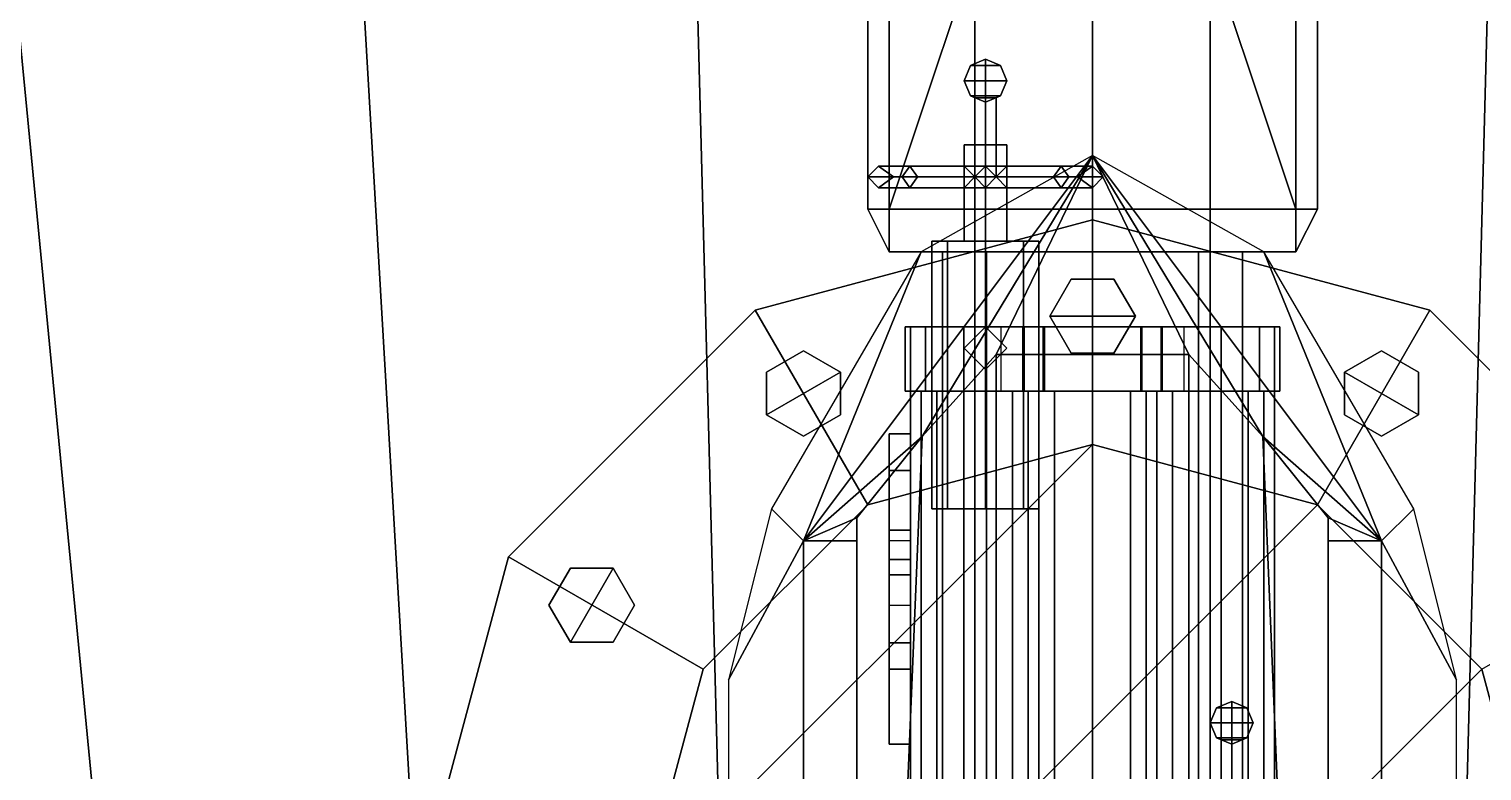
# Model space of a CAD drawing. Header units: millimetres. Extents: x -4 to 4, y -37.4 to 54.3.
# Drawn here: x -0.993 to 0.364, y -25.235 to -24.542 of the extents above; entities that cross this region are included whole.
import ezdxf

# ---------------------------------------------------------------- set-up
doc = ezdxf.new("R2010")
doc.units = ezdxf.units.MM
for name, color, linetype in [('gun', 1, 'Continuous'), ('sleeve', 5, 'Continuous'), ('superstructure', 3, 'Continuous'), ('turret', 2, 'Continuous')]:
    doc.layers.add(name, color=color, linetype=linetype)

msp = doc.modelspace()

# ---------------------------------------------------------------- linework, layer by layer
for points in [[(0, -28.3, 3.5), (0, -23.33, 3.5), (-2.69, -23.33, 3.46), (-1.97, -28.3, 3.46)], [(-1.84, -23.33), (-1.66, -23.33, -0.61), (-0.95, -28.3, -0.61), (-1.12, -28.3)], [(-1.66, -23.33, -0.61), (-1.43, -23.33, -1.23), (-0.79, -28.3, -1.23), (-0.95, -28.3, -0.61)], [(-1.43, -23.33, -1.23), (-1.12, -23.33, -1.82), (-0.64, -28.3, -1.82), (-0.79, -28.3, -1.23)], [(-1.12, -23.33, -1.82), (-0.75, -23.33, -2.23), (-0.46, -28.3, -2.23), (-0.64, -28.3, -1.82)], [(-0.75, -23.33, -2.23), (-0.4, -23.33, -2.43), (-0.27, -28.3, -2.43), (-0.46, -28.3, -2.23)], [(-0.4, -23.33, -2.43), (0, -23.33, -2.62), (0, -28.3, -2.62), (-0.27, -28.3, -2.43)], [(0, -28.3, -2.62), (0, -23.33, -2.62), (0.4, -23.33, -2.43), (0.27, -28.3, -2.43)], [(1.97, -28.3, 3.46), (2.69, -23.33, 3.46), (0, -23.33, 3.5), (0, -28.3, 3.5)], [(0.27, -28.3, -2.43), (0.4, -23.33, -2.43), (0.75, -23.33, -2.23), (0.46, -28.3, -2.23)], [(-0.11, -24.24, -3.2), (-0.11, -25.56, -3.2), (-0.11, -25.56, -2.5576), (-0.11, -24.24, -2.5576)], [(0.11, -24.24, -3.2), (0.11, -25.56, -3.2), (-0.11, -25.56, -3.2), (-0.11, -24.24, -3.2)], [(0.11, -25.56, -2.5576), (0.11, -25.56, -3.2), (0.11, -24.24, -3.2), (0.11, -24.24, -2.5576)]]:
    msp.add_3dface(points)
at = {"layer": 'gun'}
for points in [[(-0.19, -24.06, 5.02), (-0.21, -24.06, 4.97), (-0.21, -24.71, 4.97), (-0.19, -24.71, 5.02)], [(-0.21, -24.71, 4.45), (-0.21, -24.71, 4.97), (-0.21, -24.06, 4.59), (-0.21, -24.3, 4.45)], [(-0.21, -24.71, 4.97), (-0.21, -24.71, 4.97), (-0.21, -24.06, 4.97), (-0.21, -24.06, 4.59)], [(-0.09, -24.06, 5.02), (-0.19, -24.06, 5.02), (-0.19, -24.71, 5.02), (-0.09, -24.41, 5.02)], [(0.19, -24.06, 5.02), (0.09, -24.06, 5.02), (0.09, -24.41, 5.02), (0.19, -24.71, 5.02)], [(0.21, -24.06, 4.97), (0.19, -24.06, 5.02), (0.19, -24.71, 5.02), (0.21, -24.71, 4.97)], [(0.21, -24.71, 4.97), (0.21, -24.71, 4.45), (0.21, -24.3, 4.45), (0.21, -24.06, 4.59)], [(0.21, -24.06, 4.97), (0.21, -24.71, 4.97), (0.21, -24.06, 4.59), (0.21, -24.06, 4.97)], [(0.21, -24.71, 4.45), (-0.21, -24.71, 4.45), (-0.21, -24.3, 4.45), (0.21, -24.3, 4.45)], [(0.09, -24.41, 5.02), (-0.09, -24.41, 5.02), (-0.19, -24.71, 5.02), (0.19, -24.71, 5.02)], [(0.19, -24.75, 4.5), (-0.19, -24.75, 4.5), (-0.21, -24.71, 4.45), (0.21, -24.71, 4.45)], [(-0.19, -24.75, 4.97), (-0.21, -24.71, 4.97), (-0.21, -24.71, 4.45), (-0.19, -24.75, 4.5)], [(-0.19, -24.71, 5.02), (-0.19, -24.71, 5.02), (-0.21, -24.71, 4.97), (-0.19, -24.75, 4.97)], [(0.19, -24.71, 5.02), (-0.19, -24.71, 5.02), (-0.19, -24.75, 4.97), (0.19, -24.75, 4.97)], [(0.21, -24.71, 4.97), (0.19, -24.75, 4.97), (0.19, -24.75, 4.5), (0.21, -24.71, 4.45)], [(0.21, -24.71, 4.97), (0.19, -24.71, 5.02), (0.19, -24.75, 4.97)], [(0.19, -24.75, 4.97), (-0.19, -24.75, 4.97), (-0.19, -24.75, 4.5), (0.19, -24.75, 4.5)], [(-0.099, -24.75, 4.889), (-0.14, -24.75, 4.79), (-0.14, -26.43, 4.79), (-0.099, -26.43, 4.889)], [(-0.14, -24.75, 4.79), (-0.099, -24.75, 4.691), (-0.099, -26.43, 4.691), (-0.14, -26.43, 4.79)], [(0, -24.75, 4.93), (-0.099, -24.75, 4.889), (-0.099, -26.43, 4.889), (0, -26.43, 4.93)], [(-0.099, -24.75, 4.691), (0, -24.75, 4.65), (0, -26.43, 4.65), (-0.099, -26.43, 4.691)], [(0.099, -24.75, 4.889), (0, -24.75, 4.93), (0, -26.43, 4.93), (0.099, -26.43, 4.889)], [(0, -24.75, 4.65), (0.099, -24.75, 4.691), (0.099, -26.43, 4.691), (0, -26.43, 4.65)], [(0.14, -24.75, 4.79), (0.099, -24.75, 4.889), (0.099, -26.43, 4.889), (0.14, -26.43, 4.79)], [(0.099, -24.75, 4.691), (0.14, -24.75, 4.79), (0.14, -26.43, 4.79), (0.099, -26.43, 4.691)]]:
    msp.add_3dface(points, dxfattribs=at)
at = {"layer": 'sleeve'}
for points in [[(-0.12, -24.59, 5.14), (-0.1141, -24.5759, 5.14), (-0.1, -24.5759, 5.1259), (-0.1, -24.59, 5.12)], [(-0.1, -24.59, 5.16), (-0.1, -24.5759, 5.1541), (-0.1141, -24.5759, 5.14), (-0.12, -24.59, 5.14)], [(-0.1141, -24.5759, 5.14), (-0.1, -24.57, 5.14), (-0.1, -24.57, 5.14), (-0.1, -24.5759, 5.1259)], [(-0.1, -24.5759, 5.1541), (-0.1, -24.57, 5.14), (-0.1, -24.57, 5.14), (-0.1141, -24.5759, 5.14)], [(-0.1, -24.5759, 5.1259), (-0.1, -24.57, 5.14), (-0.1, -24.57, 5.14), (-0.0859, -24.5759, 5.14)], [(-0.0859, -24.5759, 5.14), (-0.1, -24.57, 5.14), (-0.1, -24.57, 5.14), (-0.1, -24.5759, 5.1541)], [(-0.1, -24.59, 5.12), (-0.1, -24.5759, 5.1259), (-0.0859, -24.5759, 5.14), (-0.08, -24.59, 5.14)], [(-0.08, -24.59, 5.14), (-0.0859, -24.5759, 5.14), (-0.1, -24.5759, 5.1541), (-0.1, -24.59, 5.16)], [(-0.1141, -24.6041, 5.14), (-0.12, -24.59, 5.14), (-0.1, -24.59, 5.12), (-0.1, -24.6041, 5.1259)], [(-0.1, -24.6041, 5.1541), (-0.1, -24.59, 5.16), (-0.12, -24.59, 5.14), (-0.1141, -24.6041, 5.14)], [(-0.1, -24.6041, 5.1259), (-0.1, -24.59, 5.12), (-0.08, -24.59, 5.14), (-0.0859, -24.6041, 5.14)], [(-0.0859, -24.6041, 5.14), (-0.08, -24.59, 5.14), (-0.1, -24.59, 5.16), (-0.1, -24.6041, 5.1541)], [(-0.1, -24.61, 5.14), (-0.1141, -24.6041, 5.14), (-0.1, -24.6041, 5.1259), (-0.1, -24.61, 5.14)], [(-0.1, -24.61, 5.14), (-0.1, -24.6041, 5.1541), (-0.1141, -24.6041, 5.14), (-0.1, -24.61, 5.14)], [(-0.1, -24.6059, 5.15), (-0.11, -24.6059, 5.14), (-0.11, -24.68, 5.14), (-0.1, -24.68, 5.15)], [(-0.11, -24.6059, 5.14), (-0.1, -24.6059, 5.13), (-0.1, -24.68, 5.13), (-0.11, -24.68, 5.14)], [(-0.1, -24.61, 5.14), (-0.1, -24.6041, 5.1259), (-0.0859, -24.6041, 5.14), (-0.1, -24.61, 5.14)], [(-0.1, -24.61, 5.14), (-0.0859, -24.6041, 5.14), (-0.1, -24.6041, 5.1541), (-0.1, -24.61, 5.14)], [(-0.09, -24.6059, 5.14), (-0.1, -24.6059, 5.15), (-0.1, -24.68, 5.15), (-0.09, -24.68, 5.14)], [(-0.1, -24.6059, 5.13), (-0.09, -24.6059, 5.14), (-0.09, -24.68, 5.14), (-0.1, -24.68, 5.13)], [(-0.1, -24.65, 5.26), (-0.12, -24.65, 5.24), (-0.12, -24.74, 5.24), (-0.1, -24.74, 5.26)], [(-0.12, -24.65, 5.24), (-0.1, -24.65, 5.22), (-0.1, -24.74, 5.22), (-0.12, -24.74, 5.24)], [(-0.08, -24.65, 5.24), (-0.1, -24.65, 5.22), (-0.12, -24.65, 5.24), (-0.1, -24.65, 5.26)], [(-0.08, -24.65, 5.24), (-0.1, -24.65, 5.26), (-0.1, -24.74, 5.26), (-0.08, -24.74, 5.24)], [(-0.1, -24.65, 5.22), (-0.08, -24.65, 5.24), (-0.08, -24.74, 5.24), (-0.1, -24.74, 5.22)], [(-0.1707, -24.67, 5.1693), (-0.1778, -24.68, 5.1622), (-0.21, -24.68, 5.24), (-0.2, -24.67, 5.24)], [(-0.2, -24.67, 5.24), (-0.21, -24.68, 5.24), (-0.1778, -24.68, 5.3178), (-0.1707, -24.67, 5.3107)], [(-0.1859, -24.68, 5.25), (-0.2, -24.67, 5.24), (-0.1707, -24.67, 5.3107), (-0.1636, -24.68, 5.3036)], [(-0.1636, -24.68, 5.1764), (-0.1707, -24.67, 5.1693), (-0.2, -24.67, 5.24), (-0.1859, -24.68, 5.23)], [(-0.2, -24.67, 5.24), (-0.1859, -24.68, 5.25), (-0.11, -24.68, 5.25), (-0.12, -24.67, 5.24)], [(-0.1859, -24.68, 5.23), (-0.2, -24.67, 5.24), (-0.12, -24.67, 5.24), (-0.11, -24.68, 5.23)], [(-0.1707, -24.67, 5.3107), (-0.1778, -24.68, 5.3178), (-0.1, -24.68, 5.35), (-0.1, -24.67, 5.34)], [(-0.1, -24.67, 5.14), (-0.1, -24.68, 5.13), (-0.1778, -24.68, 5.1622), (-0.1707, -24.67, 5.1693)], [(-0.1636, -24.68, 5.3036), (-0.1707, -24.67, 5.3107), (-0.1, -24.67, 5.34), (-0.11, -24.68, 5.3259)], [(-0.11, -24.68, 5.1541), (-0.1, -24.67, 5.14), (-0.1707, -24.67, 5.1693), (-0.1636, -24.68, 5.1764)], [(-0.11, -24.68, 5.3259), (-0.1, -24.67, 5.34), (-0.1, -24.67, 5.26), (-0.11, -24.68, 5.25)], [(-0.1, -24.67, 5.14), (-0.11, -24.68, 5.1541), (-0.11, -24.68, 5.23), (-0.1, -24.67, 5.22)], [(-0.09, -24.68, 5.3259), (-0.1, -24.67, 5.34), (-0.0293, -24.67, 5.3107), (-0.0364, -24.68, 5.3036)], [(-0.1, -24.67, 5.34), (-0.1, -24.68, 5.35), (-0.0222, -24.68, 5.3178), (-0.0293, -24.67, 5.3107)], [(-0.1, -24.67, 5.34), (-0.09, -24.68, 5.3259), (-0.09, -24.68, 5.25), (-0.1, -24.67, 5.26)], [(-0.0364, -24.68, 5.1764), (-0.0293, -24.67, 5.1693), (-0.1, -24.67, 5.14), (-0.09, -24.68, 5.1541)], [(-0.0293, -24.67, 5.1693), (-0.0222, -24.68, 5.1622), (-0.1, -24.68, 5.13), (-0.1, -24.67, 5.14)], [(-0.09, -24.68, 5.1541), (-0.1, -24.67, 5.14), (-0.1, -24.67, 5.22), (-0.09, -24.68, 5.23)], [(-0.0141, -24.68, 5.25), (0, -24.67, 5.24), (-0.08, -24.67, 5.24), (-0.09, -24.68, 5.25)], [(0, -24.67, 5.24), (-0.0141, -24.68, 5.23), (-0.09, -24.68, 5.23), (-0.08, -24.67, 5.24)], [(-0.0141, -24.68, 5.23), (0, -24.67, 5.24), (-0.0293, -24.67, 5.1693), (-0.0364, -24.68, 5.1764)], [(-0.0364, -24.68, 5.3036), (-0.0293, -24.67, 5.3107), (0, -24.67, 5.24), (-0.0141, -24.68, 5.25)], [(0, -24.67, 5.24), (0.01, -24.68, 5.24), (-0.0222, -24.68, 5.1622), (-0.0293, -24.67, 5.1693)], [(-0.0293, -24.67, 5.3107), (-0.0222, -24.68, 5.3178), (0.01, -24.68, 5.24), (0, -24.67, 5.24)], [(-0.1778, -24.68, 5.1622), (-0.1707, -24.69, 5.1693), (-0.2, -24.69, 5.24), (-0.21, -24.68, 5.24)], [(-0.21, -24.68, 5.24), (-0.2, -24.69, 5.24), (-0.1707, -24.69, 5.3107), (-0.1778, -24.68, 5.3178)], [(-0.2, -24.69, 5.24), (-0.1859, -24.68, 5.25), (-0.1636, -24.68, 5.3036), (-0.1707, -24.69, 5.3107)], [(-0.1707, -24.69, 5.1693), (-0.1636, -24.68, 5.1764), (-0.1859, -24.68, 5.23), (-0.2, -24.69, 5.24)], [(-0.1859, -24.68, 5.25), (-0.2, -24.69, 5.24), (-0.12, -24.69, 5.24), (-0.11, -24.68, 5.25)], [(-0.2, -24.69, 5.24), (-0.1859, -24.68, 5.23), (-0.11, -24.68, 5.23), (-0.12, -24.69, 5.24)], [(-0.1778, -24.68, 5.3178), (-0.1707, -24.69, 5.3107), (-0.1, -24.69, 5.34), (-0.1, -24.68, 5.35)], [(-0.1, -24.68, 5.13), (-0.1, -24.69, 5.14), (-0.1707, -24.69, 5.1693), (-0.1778, -24.68, 5.1622)], [(-0.1707, -24.69, 5.3107), (-0.1636, -24.68, 5.3036), (-0.11, -24.68, 5.3259), (-0.1, -24.69, 5.34)], [(-0.1, -24.69, 5.14), (-0.11, -24.68, 5.1541), (-0.1636, -24.68, 5.1764), (-0.1707, -24.69, 5.1693)], [(-0.1, -24.69, 5.34), (-0.11, -24.68, 5.3259), (-0.11, -24.68, 5.25), (-0.1, -24.69, 5.26)], [(-0.11, -24.68, 5.1541), (-0.1, -24.69, 5.14), (-0.1, -24.69, 5.22), (-0.11, -24.68, 5.23)], [(-0.1, -24.69, 5.34), (-0.09, -24.68, 5.3259), (-0.0364, -24.68, 5.3036), (-0.0293, -24.69, 5.3107)], [(-0.1, -24.68, 5.35), (-0.1, -24.69, 5.34), (-0.0293, -24.69, 5.3107), (-0.0222, -24.68, 5.3178)], [(-0.09, -24.68, 5.3259), (-0.1, -24.69, 5.34), (-0.1, -24.69, 5.26), (-0.09, -24.68, 5.25)], [(-0.0293, -24.69, 5.1693), (-0.0364, -24.68, 5.1764), (-0.09, -24.68, 5.1541), (-0.1, -24.69, 5.14)], [(-0.0222, -24.68, 5.1622), (-0.0293, -24.69, 5.1693), (-0.1, -24.69, 5.14), (-0.1, -24.68, 5.13)], [(-0.1, -24.69, 5.14), (-0.09, -24.68, 5.1541), (-0.09, -24.68, 5.23), (-0.1, -24.69, 5.22)], [(0, -24.69, 5.24), (-0.0141, -24.68, 5.25), (-0.09, -24.68, 5.25), (-0.08, -24.69, 5.24)], [(-0.0141, -24.68, 5.23), (0, -24.69, 5.24), (-0.08, -24.69, 5.24), (-0.09, -24.68, 5.23)], [(0, -24.69, 5.24), (-0.0141, -24.68, 5.23), (-0.0364, -24.68, 5.1764), (-0.0293, -24.69, 5.1693)], [(-0.0293, -24.69, 5.3107), (-0.0364, -24.68, 5.3036), (-0.0141, -24.68, 5.25), (0, -24.69, 5.24)], [(0.01, -24.68, 5.24), (0, -24.69, 5.24), (-0.0293, -24.69, 5.1693), (-0.0222, -24.68, 5.1622)], [(-0.0222, -24.68, 5.3178), (-0.0293, -24.69, 5.3107), (0, -24.69, 5.24), (0.01, -24.68, 5.24)], [(-0.1354, -24.74, 5.2754), (-0.15, -24.74, 5.24), (-0.15, -24.99, 5.24), (-0.1354, -24.99, 5.2754)], [(-0.15, -24.74, 5.24), (-0.1354, -24.74, 5.2046), (-0.1354, -24.99, 5.2046), (-0.15, -24.99, 5.24)], [(-0.0646, -24.74, 5.2754), (-0.15, -24.74, 5.24), (-0.1354, -24.74, 5.2754), (-0.1, -24.74, 5.29)], [(-0.05, -24.74, 5.24), (-0.1354, -24.74, 5.2046), (-0.15, -24.74, 5.24), (-0.0646, -24.74, 5.2754)], [(-0.1, -24.74, 5.29), (-0.1354, -24.74, 5.2754), (-0.1354, -24.99, 5.2754), (-0.1, -24.99, 5.29)], [(-0.1354, -24.74, 5.2046), (-0.1, -24.74, 5.19), (-0.1, -24.99, 5.19), (-0.1354, -24.99, 5.2046)], [(-0.0646, -24.74, 5.2046), (-0.1, -24.74, 5.19), (-0.1354, -24.74, 5.2046), (-0.05, -24.74, 5.24)], [(-0.0646, -24.74, 5.2754), (-0.1, -24.74, 5.29), (-0.1, -24.99, 5.29), (-0.0646, -24.99, 5.2754)], [(-0.1, -24.74, 5.19), (-0.0646, -24.74, 5.2046), (-0.0646, -24.99, 5.2046), (-0.1, -24.99, 5.19)], [(-0.05, -24.74, 5.24), (-0.0646, -24.74, 5.2754), (-0.0646, -24.99, 5.2754), (-0.05, -24.99, 5.24)], [(-0.0646, -24.74, 5.2046), (-0.05, -24.74, 5.24), (-0.05, -24.99, 5.24), (-0.0646, -24.99, 5.2046)], [(-0.045, -24.82, 4.58), (-0.156, -24.82, 4.534), (-0.175, -24.82, 4.58), (-0.045, -24.82, 4.6386)], [(-0.175, -24.82, 4.58), (-0.156, -24.82, 4.534), (-0.156, -24.88, 4.534), (-0.175, -24.88, 4.58)], [(-0.156, -24.82, 4.626), (-0.175, -24.82, 4.58), (-0.175, -24.88, 4.58), (-0.156, -24.88, 4.626)], [(-0.045, -24.82, 4.6386), (-0.175, -24.82, 4.58), (-0.156, -24.82, 4.626), (-0.0852, -24.82, 4.6553)], [(-0.1202, -24.82, 4.9102), (-0.17, -24.82, 4.79), (-0.17, -26.02, 4.79), (-0.1202, -26.02, 4.9102)], [(-0.17, -24.82, 4.79), (-0.1202, -24.82, 4.6698), (-0.1202, -26.02, 4.6698), (-0.17, -26.02, 4.79)], [(-0.17, -24.82, 4.79), (-0.1202, -24.82, 4.9102), (-0.099, -24.82, 4.889), (-0.14, -24.82, 4.79)], [(-0.1202, -24.82, 4.6698), (-0.17, -24.82, 4.79), (-0.14, -24.82, 4.79), (-0.099, -24.82, 4.691)], [(-0.064, -24.82, 4.534), (-0.11, -24.82, 4.515), (-0.156, -24.82, 4.534), (-0.045, -24.82, 4.58)], [(-0.156, -24.82, 4.534), (-0.11, -24.82, 4.515), (-0.11, -24.88, 4.515), (-0.156, -24.88, 4.534)], [(-0.0852, -24.82, 4.6553), (-0.156, -24.82, 4.626), (-0.156, -24.88, 4.626), (-0.0852, -24.88, 4.6553)], [(0, -24.82, 4.96), (-0.1202, -24.82, 4.9102), (-0.1202, -26.02, 4.9102), (0, -26.02, 4.96)], [(-0.1202, -24.82, 4.6698), (0, -24.82, 4.62), (0, -26.02, 4.62), (-0.1202, -26.02, 4.6698)], [(-0.1202, -24.82, 4.9102), (0, -24.82, 4.96), (0, -24.82, 4.93), (-0.099, -24.82, 4.889)], [(0, -24.82, 4.62), (-0.1202, -24.82, 4.6698), (-0.099, -24.82, 4.691), (0, -24.82, 4.65)], [(-0.1, -24.82, 4.91), (-0.12, -24.84, 4.91), (-0.12, -24.84, 5.2), (-0.1, -24.82, 5.19)], [(-0.11, -24.82, 4.515), (-0.064, -24.82, 4.534), (-0.064, -24.88, 4.534), (-0.11, -24.88, 4.515)], [(-0.08, -24.84, 4.92), (-0.1, -24.82, 4.91), (-0.1, -24.82, 5.19), (-0.08, -24.84, 5.2)], [(0.065, -24.82, 4.53), (-0.046, -24.82, 4.484), (-0.065, -24.82, 4.53), (0.046, -24.82, 4.576)], [(0.046, -24.82, 4.576), (-0.065, -24.82, 4.53), (-0.046, -24.82, 4.576), (0, -24.82, 4.595)], [(-0.065, -24.82, 4.53), (-0.046, -24.82, 4.484), (-0.046, -24.88, 4.484), (-0.065, -24.88, 4.53)], [(-0.046, -24.82, 4.576), (-0.065, -24.82, 4.53), (-0.065, -24.88, 4.53), (-0.046, -24.88, 4.576)], [(-0.064, -24.82, 4.534), (-0.045, -24.82, 4.58), (-0.045, -24.88, 4.58), (-0.064, -24.88, 4.534)], [(0.046, -24.82, 4.484), (0, -24.82, 4.465), (-0.046, -24.82, 4.484), (0.065, -24.82, 4.53)], [(-0.046, -24.82, 4.484), (0, -24.82, 4.465), (0, -24.88, 4.465), (-0.046, -24.88, 4.484)], [(0, -24.82, 4.595), (-0.046, -24.82, 4.576), (-0.046, -24.88, 4.576), (0, -24.88, 4.595)], [(-0.045, -24.82, 4.58), (-0.045, -24.82, 4.6386), (-0.045, -24.88, 4.6386), (-0.045, -24.88, 4.58)], [(0.1202, -24.82, 4.9102), (0, -24.82, 4.96), (0, -26.02, 4.96), (0.1202, -26.02, 4.9102)], [(0, -24.82, 4.62), (0.1202, -24.82, 4.6698), (0.1202, -26.02, 4.6698), (0, -26.02, 4.62)], [(0, -24.82, 4.465), (0.046, -24.82, 4.484), (0.046, -24.88, 4.484), (0, -24.88, 4.465)], [(0.046, -24.82, 4.576), (0, -24.82, 4.595), (0, -24.88, 4.595), (0.046, -24.88, 4.576)], [(0, -24.82, 4.96), (0.1202, -24.82, 4.9102), (0.099, -24.82, 4.889), (0, -24.82, 4.93)], [(0.1202, -24.82, 4.6698), (0, -24.82, 4.62), (0, -24.82, 4.65), (0.099, -24.82, 4.691)], [(0.045, -24.82, 4.6386), (0.045, -24.82, 4.58), (0.045, -24.88, 4.58), (0.045, -24.88, 4.6386)], [(0.045, -24.82, 4.58), (0.064, -24.82, 4.534), (0.064, -24.88, 4.534), (0.045, -24.88, 4.58)], [(0.175, -24.82, 4.58), (0.064, -24.82, 4.534), (0.045, -24.82, 4.58), (0.156, -24.82, 4.626)], [(0.156, -24.82, 4.626), (0.045, -24.82, 4.58), (0.045, -24.82, 4.6386), (0.0852, -24.82, 4.6553)], [(0.046, -24.82, 4.484), (0.065, -24.82, 4.53), (0.065, -24.88, 4.53), (0.046, -24.88, 4.484)], [(0.065, -24.82, 4.53), (0.046, -24.82, 4.576), (0.046, -24.88, 4.576), (0.065, -24.88, 4.53)], [(0.064, -24.82, 4.534), (0.11, -24.82, 4.515), (0.11, -24.88, 4.515), (0.064, -24.88, 4.534)], [(0.156, -24.82, 4.534), (0.11, -24.82, 4.515), (0.064, -24.82, 4.534), (0.175, -24.82, 4.58)], [(0.156, -24.82, 4.626), (0.0852, -24.82, 4.6553), (0.0852, -24.88, 4.6553), (0.156, -24.88, 4.626)], [(0.1202, -24.82, 4.9102), (0.17, -24.82, 4.79), (0.14, -24.82, 4.79), (0.099, -24.82, 4.889)], [(0.17, -24.82, 4.79), (0.1202, -24.82, 4.6698), (0.099, -24.82, 4.691), (0.14, -24.82, 4.79)], [(0.11, -24.82, 4.515), (0.156, -24.82, 4.534), (0.156, -24.88, 4.534), (0.11, -24.88, 4.515)], [(0.17, -24.82, 4.79), (0.1202, -24.82, 4.9102), (0.1202, -26.02, 4.9102), (0.17, -26.02, 4.79)], [(0.1202, -24.82, 4.6698), (0.17, -24.82, 4.79), (0.17, -26.02, 4.79), (0.1202, -26.02, 4.6698)], [(0.175, -24.82, 4.58), (0.156, -24.82, 4.626), (0.156, -24.88, 4.626), (0.175, -24.88, 4.58)], [(0.156, -24.82, 4.534), (0.175, -24.82, 4.58), (0.175, -24.88, 4.58), (0.156, -24.88, 4.534)], [(-0.12, -24.84, 4.91), (-0.1, -24.86, 4.91), (-0.1, -24.86, 5.19), (-0.12, -24.84, 5.2)], [(-0.1, -24.86, 4.91), (-0.08, -24.84, 4.92), (-0.08, -24.84, 5.2), (-0.1, -24.86, 5.19)], [(-0.175, -24.88, 4.58), (-0.156, -24.88, 4.534), (-0.1454, -24.88, 4.5446), (-0.16, -24.88, 4.58)], [(-0.156, -24.88, 4.626), (-0.175, -24.88, 4.58), (-0.16, -24.88, 4.58), (-0.1454, -24.88, 4.6154)], [(-0.16, -24.88, 4.58), (-0.1454, -24.88, 4.5446), (-0.1454, -26.21, 4.5446), (-0.16, -26.21, 4.58)], [(-0.1454, -24.88, 4.6154), (-0.16, -24.88, 4.58), (-0.16, -26.21, 4.58), (-0.1454, -26.21, 4.6154)], [(-0.156, -24.88, 4.534), (-0.11, -24.88, 4.515), (-0.11, -24.88, 4.53), (-0.1454, -24.88, 4.5446)], [(-0.0852, -24.88, 4.6553), (-0.156, -24.88, 4.626), (-0.1454, -24.88, 4.6154), (-0.11, -24.88, 4.63)], [(-0.1454, -24.88, 4.5446), (-0.11, -24.88, 4.53), (-0.11, -26.21, 4.53), (-0.1454, -26.21, 4.5446)], [(-0.11, -24.88, 4.63), (-0.1454, -24.88, 4.6154), (-0.1454, -26.21, 4.6154), (-0.11, -26.21, 4.63)], [(-0.11, -24.88, 4.515), (-0.064, -24.88, 4.534), (-0.0746, -24.88, 4.5446), (-0.11, -24.88, 4.53)], [(-0.11, -24.88, 4.53), (-0.0746, -24.88, 4.5446), (-0.0746, -26.21, 4.5446), (-0.11, -26.21, 4.53)], [(-0.0746, -24.88, 4.6154), (-0.11, -24.88, 4.63), (-0.11, -26.21, 4.63), (-0.0746, -26.21, 4.6154)], [(-0.045, -24.88, 4.6386), (-0.0852, -24.88, 4.6553), (-0.11, -24.88, 4.63), (-0.0746, -24.88, 4.6154)], [(-0.064, -24.88, 4.534), (-0.045, -24.88, 4.58), (-0.06, -24.88, 4.58), (-0.0746, -24.88, 4.5446)], [(-0.0746, -24.88, 4.5446), (-0.06, -24.88, 4.58), (-0.06, -26.21, 4.58), (-0.0746, -26.21, 4.5446)], [(-0.06, -24.88, 4.58), (-0.0746, -24.88, 4.6154), (-0.0746, -26.21, 4.6154), (-0.06, -26.21, 4.58)], [(-0.045, -24.88, 4.58), (-0.045, -24.88, 4.6386), (-0.0746, -24.88, 4.6154), (-0.06, -24.88, 4.58)], [(-0.065, -24.88, 4.53), (-0.046, -24.88, 4.484), (-0.0354, -24.88, 4.4946), (-0.05, -24.88, 4.53)], [(-0.046, -24.88, 4.576), (-0.065, -24.88, 4.53), (-0.05, -24.88, 4.53), (-0.0354, -24.88, 4.5654)], [(-0.05, -24.88, 4.53), (-0.0354, -24.88, 4.4946), (-0.0354, -26.21, 4.4946), (-0.05, -26.21, 4.53)], [(-0.0354, -24.88, 4.5654), (-0.05, -24.88, 4.53), (-0.05, -26.21, 4.53), (-0.0354, -26.21, 4.5654)], [(-0.046, -24.88, 4.484), (0, -24.88, 4.465), (0, -24.88, 4.48), (-0.0354, -24.88, 4.4946)], [(0, -24.88, 4.595), (-0.046, -24.88, 4.576), (-0.0354, -24.88, 4.5654), (0, -24.88, 4.58)], [(-0.0354, -24.88, 4.4946), (0, -24.88, 4.48), (0, -26.21, 4.48), (-0.0354, -26.21, 4.4946)], [(0, -24.88, 4.58), (-0.0354, -24.88, 4.5654), (-0.0354, -26.21, 4.5654), (0, -26.21, 4.58)], [(0.046, -24.88, 4.576), (0, -24.88, 4.595), (0, -24.88, 4.58), (0.0354, -24.88, 4.5654)], [(0, -24.88, 4.465), (0.046, -24.88, 4.484), (0.0354, -24.88, 4.4946), (0, -24.88, 4.48)], [(0, -24.88, 4.48), (0.0354, -24.88, 4.4946), (0.0354, -26.21, 4.4946), (0, -26.21, 4.48)], [(0.0354, -24.88, 4.5654), (0, -24.88, 4.58), (0, -26.21, 4.58), (0.0354, -26.21, 4.5654)], [(0.065, -24.88, 4.53), (0.046, -24.88, 4.576), (0.0354, -24.88, 4.5654), (0.05, -24.88, 4.53)], [(0.046, -24.88, 4.484), (0.065, -24.88, 4.53), (0.05, -24.88, 4.53), (0.0354, -24.88, 4.4946)], [(0.0354, -24.88, 4.4946), (0.05, -24.88, 4.53), (0.05, -26.21, 4.53), (0.0354, -26.21, 4.4946)], [(0.05, -24.88, 4.53), (0.0354, -24.88, 4.5654), (0.0354, -26.21, 4.5654), (0.05, -26.21, 4.53)], [(0.045, -24.88, 4.58), (0.064, -24.88, 4.534), (0.0746, -24.88, 4.5446), (0.06, -24.88, 4.58)], [(0.045, -24.88, 4.6386), (0.045, -24.88, 4.58), (0.06, -24.88, 4.58), (0.0746, -24.88, 4.6154)], [(0.0852, -24.88, 4.6553), (0.045, -24.88, 4.6386), (0.0746, -24.88, 4.6154), (0.11, -24.88, 4.63)], [(0.0746, -24.88, 4.6154), (0.06, -24.88, 4.58), (0.06, -26.21, 4.58), (0.0746, -26.21, 4.6154)], [(0.06, -24.88, 4.58), (0.0746, -24.88, 4.5446), (0.0746, -26.21, 4.5446), (0.06, -26.21, 4.58)], [(0.064, -24.88, 4.534), (0.11, -24.88, 4.515), (0.11, -24.88, 4.53), (0.0746, -24.88, 4.5446)], [(0.11, -24.88, 4.63), (0.0746, -24.88, 4.6154), (0.0746, -26.21, 4.6154), (0.11, -26.21, 4.63)], [(0.0746, -24.88, 4.5446), (0.11, -24.88, 4.53), (0.11, -26.21, 4.53), (0.0746, -26.21, 4.5446)], [(0.156, -24.88, 4.626), (0.0852, -24.88, 4.6553), (0.11, -24.88, 4.63), (0.1454, -24.88, 4.6154)], [(0.1454, -24.88, 4.6154), (0.11, -24.88, 4.63), (0.11, -26.21, 4.63), (0.1454, -26.21, 4.6154)], [(0.11, -24.88, 4.53), (0.1454, -24.88, 4.5446), (0.1454, -26.21, 4.5446), (0.11, -26.21, 4.53)], [(0.11, -24.88, 4.515), (0.156, -24.88, 4.534), (0.1454, -24.88, 4.5446), (0.11, -24.88, 4.53)], [(0.16, -24.88, 4.58), (0.1454, -24.88, 4.6154), (0.1454, -26.21, 4.6154), (0.16, -26.21, 4.58)], [(0.1454, -24.88, 4.5446), (0.16, -24.88, 4.58), (0.16, -26.21, 4.58), (0.1454, -26.21, 4.5446)], [(0.156, -24.88, 4.534), (0.175, -24.88, 4.58), (0.16, -24.88, 4.58), (0.1454, -24.88, 4.5446)], [(0.175, -24.88, 4.58), (0.156, -24.88, 4.626), (0.1454, -24.88, 4.6154), (0.16, -24.88, 4.58)], [(-0.17, -24.9543, 4.9722), (-0.17, -24.92, 4.8), (-0.19, -24.92, 4.8), (-0.19, -24.9543, 4.9722)], [(-0.17, -24.92, 4.8), (-0.17, -24.9543, 4.6278), (-0.19, -24.9543, 4.6278), (-0.19, -24.92, 4.8)], [(-0.19, -25.01, 4.8), (-0.19, -25.0374, 4.9378), (-0.19, -24.9543, 4.9722), (-0.19, -24.92, 4.8)], [(-0.19, -25.0374, 4.6622), (-0.19, -25.01, 4.8), (-0.19, -24.92, 4.8), (-0.19, -24.9543, 4.6278)], [(-0.17, -25.0374, 4.9378), (-0.17, -25.01, 4.8), (-0.17, -24.92, 4.8), (-0.17, -24.9543, 4.9722)], [(-0.17, -25.01, 4.8), (-0.17, -25.0374, 4.6622), (-0.17, -24.9543, 4.6278), (-0.17, -24.92, 4.8)], [(-0.17, -25.0518, 5.18), (-0.17, -24.9543, 4.9722), (-0.19, -24.9543, 4.9722), (-0.19, -25.0518, 5.18)], [(-0.17, -24.9543, 4.6278), (-0.17, -25.02, 4.5), (-0.19, -25.02, 4.5), (-0.19, -24.9543, 4.6278)], [(-0.19, -25.0374, 4.9378), (-0.19, -25.1154, 5.1), (-0.19, -25.0518, 5.18), (-0.19, -24.9543, 4.9722)], [(-0.19, -25.08, 4.5454), (-0.19, -25.0374, 4.6622), (-0.19, -24.9543, 4.6278), (-0.19, -25.02, 4.5)], [(-0.17, -25.1154, 5.1), (-0.17, -25.0374, 4.9378), (-0.17, -24.9543, 4.9722), (-0.17, -25.0518, 5.18)], [(-0.17, -25.0374, 4.6622), (-0.17, -25.08, 4.5454), (-0.17, -25.02, 4.5), (-0.17, -24.9543, 4.6278)], [(-0.1354, -24.99, 5.2754), (-0.15, -24.99, 5.24), (-0.1354, -24.99, 5.2046), (-0.1, -24.99, 5.29)], [(-0.1, -24.99, 5.29), (-0.1354, -24.99, 5.2046), (-0.1, -24.99, 5.19), (-0.0646, -24.99, 5.2754)], [(-0.0646, -24.99, 5.2754), (-0.1, -24.99, 5.19), (-0.0646, -24.99, 5.2046), (-0.05, -24.99, 5.24)], [(-0.17, -25.01, 4.8), (-0.17, -25.0374, 4.9378), (-0.19, -25.0374, 4.9378), (-0.19, -25.01, 4.8)], [(-0.17, -25.0374, 4.6622), (-0.17, -25.01, 4.8), (-0.19, -25.01, 4.8), (-0.19, -25.0374, 4.6622)], [(-0.17, -25.0374, 4.9378), (-0.17, -25.1154, 5.1), (-0.19, -25.1154, 5.1), (-0.19, -25.0374, 4.9378)], [(-0.17, -25.08, 4.5454), (-0.17, -25.0374, 4.6622), (-0.19, -25.0374, 4.6622), (-0.19, -25.08, 4.5454)], [(-0.17, -25.14, 5.28), (-0.17, -25.0518, 5.18), (-0.19, -25.0518, 5.18), (-0.19, -25.14, 5.28)], [(-0.19, -25.1154, 5.1), (-0.19, -25.21, 5.24), (-0.19, -25.14, 5.28), (-0.19, -25.0518, 5.18)], [(-0.17, -25.21, 5.24), (-0.17, -25.1154, 5.1), (-0.17, -25.0518, 5.18), (-0.17, -25.14, 5.28)], [(-0.17, -25.1154, 5.1), (-0.17, -25.21, 5.24), (-0.19, -25.21, 5.24), (-0.19, -25.1154, 5.1)], [(-0.19, -25.21, 5.24), (-0.17, -25.21, 5.24), (-0.17, -25.14, 5.28), (-0.19, -25.14, 5.28)], [(0.13, -25.1759, 5.0841), (0.13, -25.17, 5.07), (0.13, -25.17, 5.07), (0.1159, -25.1759, 5.07)], [(0.1159, -25.1759, 5.07), (0.13, -25.17, 5.07), (0.13, -25.17, 5.07), (0.13, -25.1759, 5.0559)], [(0.1441, -25.1759, 5.07), (0.13, -25.17, 5.07), (0.13, -25.17, 5.07), (0.13, -25.1759, 5.0841)], [(0.13, -25.1759, 5.0559), (0.13, -25.17, 5.07), (0.13, -25.17, 5.07), (0.1441, -25.1759, 5.07)], [(0.13, -25.19, 5.09), (0.13, -25.1759, 5.0841), (0.1159, -25.1759, 5.07), (0.11, -25.19, 5.07)], [(0.11, -25.19, 5.07), (0.1159, -25.1759, 5.07), (0.13, -25.1759, 5.0559), (0.13, -25.19, 5.05)], [(0.15, -25.19, 5.07), (0.1441, -25.1759, 5.07), (0.13, -25.1759, 5.0841), (0.13, -25.19, 5.09)], [(0.13, -25.19, 5.05), (0.13, -25.1759, 5.0559), (0.1441, -25.1759, 5.07), (0.15, -25.19, 5.07)], [(0.13, -25.2041, 5.0841), (0.13, -25.19, 5.09), (0.11, -25.19, 5.07), (0.1159, -25.2041, 5.07)], [(0.1159, -25.2041, 5.07), (0.11, -25.19, 5.07), (0.13, -25.19, 5.05), (0.13, -25.2041, 5.0559)], [(0.1441, -25.2041, 5.07), (0.15, -25.19, 5.07), (0.13, -25.19, 5.09), (0.13, -25.2041, 5.0841)], [(0.13, -25.2041, 5.0559), (0.13, -25.19, 5.05), (0.15, -25.19, 5.07), (0.1441, -25.2041, 5.07)], [(0.13, -25.21, 5.07), (0.13, -25.2041, 5.0841), (0.1159, -25.2041, 5.07), (0.13, -25.21, 5.07)], [(0.13, -25.21, 5.07), (0.1159, -25.2041, 5.07), (0.13, -25.2041, 5.0559), (0.13, -25.21, 5.07)], [(0.12, -25.2059, 5.07), (0.13, -25.2059, 5.06), (0.13, -25.28, 5.06), (0.12, -25.28, 5.07)], [(0.13, -25.2059, 5.08), (0.12, -25.2059, 5.07), (0.12, -25.28, 5.07), (0.13, -25.28, 5.08)], [(0.13, -25.21, 5.07), (0.1441, -25.2041, 5.07), (0.13, -25.2041, 5.0841), (0.13, -25.21, 5.07)], [(0.13, -25.21, 5.07), (0.13, -25.2041, 5.0559), (0.1441, -25.2041, 5.07), (0.13, -25.21, 5.07)], [(0.13, -25.2059, 5.06), (0.14, -25.2059, 5.07), (0.14, -25.28, 5.07), (0.13, -25.28, 5.06)], [(0.14, -25.2059, 5.07), (0.13, -25.2059, 5.08), (0.13, -25.28, 5.08), (0.14, -25.28, 5.07)]]:
    msp.add_3dface(points, dxfattribs=at)
at = {"layer": 'superstructure'}
for points in [[(0, -24.72, 3.47), (-0.315, -24.8044, 3.47), (-0.315, -24.8044, 3.57), (0, -24.72, 3.57)], [(0, -24.72, 3.57), (-0.315, -24.8044, 3.57), (-0.21, -24.9863, 3.57), (0, -24.93, 3.57)], [(0.315, -24.8044, 3.47), (0, -24.72, 3.47), (0, -24.72, 3.57), (0.315, -24.8044, 3.57)], [(0.315, -24.8044, 3.57), (0, -24.72, 3.57), (0, -24.93, 3.57), (0.21, -24.9863, 3.57)], [(-0.02, -24.7754, 3.57), (-0.04, -24.81, 3.57), (-0.04, -24.81, 3.6), (-0.02, -24.7754, 3.6)], [(0.02, -24.7754, 3.6), (-0.02, -24.7754, 3.6), (-0.04, -24.81, 3.6), (0.04, -24.81, 3.6)], [(0.02, -24.7754, 3.57), (-0.02, -24.7754, 3.57), (-0.02, -24.7754, 3.6), (0.02, -24.7754, 3.6)], [(0.04, -24.81, 3.57), (0.02, -24.7754, 3.57), (0.02, -24.7754, 3.6), (0.04, -24.81, 3.6)], [(-0.315, -24.8044, 3.47), (-0.5456, -25.035, 3.47), (-0.5456, -25.035, 3.57), (-0.315, -24.8044, 3.57)], [(-0.315, -24.8044, 3.57), (-0.5456, -25.035, 3.57), (-0.3637, -25.14, 3.57), (-0.21, -24.9863, 3.57)], [(0.5456, -25.035, 3.57), (0.315, -24.8044, 3.57), (0.21, -24.9863, 3.57), (0.3637, -25.14, 3.57)], [(0.5456, -25.035, 3.47), (0.315, -24.8044, 3.47), (0.315, -24.8044, 3.57), (0.5456, -25.035, 3.57)], [(-0.04, -24.81, 3.57), (-0.02, -24.8446, 3.57), (-0.02, -24.8446, 3.6), (-0.04, -24.81, 3.6)], [(0.04, -24.81, 3.6), (-0.04, -24.81, 3.6), (-0.02, -24.8446, 3.6), (0.02, -24.8446, 3.6)], [(0.02, -24.8446, 3.57), (0.04, -24.81, 3.57), (0.04, -24.81, 3.6), (0.02, -24.8446, 3.6)], [(-0.27, -24.8423, 3.6), (-0.3046, -24.8623, 3.6), (-0.3046, -24.9023, 3.6), (-0.2354, -24.8623, 3.6)], [(-0.27, -24.8423, 3.57), (-0.3046, -24.8623, 3.57), (-0.3046, -24.8623, 3.6), (-0.27, -24.8423, 3.6)], [(-0.2354, -24.8623, 3.57), (-0.27, -24.8423, 3.57), (-0.27, -24.8423, 3.6), (-0.2354, -24.8623, 3.6)], [(-0.02, -24.8446, 3.57), (0.02, -24.8446, 3.57), (0.02, -24.8446, 3.6), (-0.02, -24.8446, 3.6)], [(0.3046, -24.8623, 3.6), (0.27, -24.8423, 3.6), (0.2354, -24.8623, 3.6), (0.3046, -24.9023, 3.6)], [(0.27, -24.8423, 3.57), (0.2354, -24.8623, 3.57), (0.2354, -24.8623, 3.6), (0.27, -24.8423, 3.6)], [(0.3046, -24.8623, 3.57), (0.27, -24.8423, 3.57), (0.27, -24.8423, 3.6), (0.3046, -24.8623, 3.6)], [(-0.2354, -24.8623, 3.6), (-0.3046, -24.9023, 3.6), (-0.27, -24.9223, 3.6), (-0.2354, -24.9023, 3.6)], [(-0.3046, -24.8623, 3.57), (-0.3046, -24.9023, 3.57), (-0.3046, -24.9023, 3.6), (-0.3046, -24.8623, 3.6)], [(-0.2354, -24.9023, 3.57), (-0.2354, -24.8623, 3.57), (-0.2354, -24.8623, 3.6), (-0.2354, -24.9023, 3.6)], [(0.3046, -24.9023, 3.6), (0.2354, -24.8623, 3.6), (0.2354, -24.9023, 3.6), (0.27, -24.9223, 3.6)], [(0.2354, -24.8623, 3.57), (0.2354, -24.9023, 3.57), (0.2354, -24.9023, 3.6), (0.2354, -24.8623, 3.6)], [(0.3046, -24.9023, 3.57), (0.3046, -24.8623, 3.57), (0.3046, -24.8623, 3.6), (0.3046, -24.9023, 3.6)], [(-0.3046, -24.9023, 3.57), (-0.27, -24.9223, 3.57), (-0.27, -24.9223, 3.6), (-0.3046, -24.9023, 3.6)], [(-0.27, -24.9223, 3.57), (-0.2354, -24.9023, 3.57), (-0.2354, -24.9023, 3.6), (-0.27, -24.9223, 3.6)], [(0.2354, -24.9023, 3.57), (0.27, -24.9223, 3.57), (0.27, -24.9223, 3.6), (0.2354, -24.9023, 3.6)], [(0.27, -24.9223, 3.57), (0.3046, -24.9023, 3.57), (0.3046, -24.9023, 3.6), (0.27, -24.9223, 3.6)], [(-0.21, -24.9863, 3.73), (-0.3637, -25.14, 3.73), (-0.42, -25.35, 3.73), (0, -24.93, 3.73)], [(0, -24.93, 3.73), (-0.42, -25.35, 3.73), (-0.3637, -25.56, 3.73), (0.21, -24.9863, 3.73)], [(0, -24.93, 3.57), (-0.21, -24.9863, 3.57), (-0.21, -24.9863, 3.73), (0, -24.93, 3.73)], [(0.21, -24.9863, 3.57), (0, -24.93, 3.57), (0, -24.93, 3.73), (0.21, -24.9863, 3.73)], [(-0.21, -24.9863, 3.57), (-0.3637, -25.14, 3.57), (-0.3637, -25.14, 3.73), (-0.21, -24.9863, 3.73)], [(0.21, -24.9863, 3.73), (-0.3637, -25.56, 3.73), (-0.21, -25.7137, 3.73), (0.3637, -25.14, 3.73)], [(0.3637, -25.14, 3.57), (0.21, -24.9863, 3.57), (0.21, -24.9863, 3.73), (0.3637, -25.14, 3.73)], [(-0.5456, -25.035, 3.47), (-0.63, -25.35, 3.47), (-0.63, -25.35, 3.57), (-0.5456, -25.035, 3.57)], [(-0.5456, -25.035, 3.57), (-0.63, -25.35, 3.57), (-0.42, -25.35, 3.57), (-0.3637, -25.14, 3.57)], [(-0.4877, -25.0454, 3.6), (-0.5077, -25.08, 3.6), (-0.4877, -25.1146, 3.6), (-0.4477, -25.0454, 3.6)], [(-0.4877, -25.0454, 3.57), (-0.5077, -25.08, 3.57), (-0.5077, -25.08, 3.6), (-0.4877, -25.0454, 3.6)], [(-0.4477, -25.0454, 3.6), (-0.4877, -25.1146, 3.6), (-0.4477, -25.1146, 3.6), (-0.4277, -25.08, 3.6)], [(-0.4477, -25.0454, 3.57), (-0.4877, -25.0454, 3.57), (-0.4877, -25.0454, 3.6), (-0.4477, -25.0454, 3.6)], [(-0.4277, -25.08, 3.57), (-0.4477, -25.0454, 3.57), (-0.4477, -25.0454, 3.6), (-0.4277, -25.08, 3.6)], [(-0.5077, -25.08, 3.57), (-0.4877, -25.1146, 3.57), (-0.4877, -25.1146, 3.6), (-0.5077, -25.08, 3.6)], [(-0.4477, -25.1146, 3.57), (-0.4277, -25.08, 3.57), (-0.4277, -25.08, 3.6), (-0.4477, -25.1146, 3.6)], [(-0.4877, -25.1146, 3.57), (-0.4477, -25.1146, 3.57), (-0.4477, -25.1146, 3.6), (-0.4877, -25.1146, 3.6)], [(-0.3637, -25.14, 3.57), (-0.42, -25.35, 3.57), (-0.42, -25.35, 3.73), (-0.3637, -25.14, 3.73)], [(0.3637, -25.14, 3.73), (-0.21, -25.7137, 3.73), (0, -25.77, 3.73), (0.42, -25.35, 3.73)], [(0.42, -25.35, 3.57), (0.3637, -25.14, 3.57), (0.3637, -25.14, 3.73), (0.42, -25.35, 3.73)]]:
    msp.add_3dface(points, dxfattribs=at)
at = {"layer": 'turret'}
for points in [[(0, -24.66, 3.73), (-0.16, -24.75, 3.73), (-0.27, -25.02, 4.28)], [(0, -24.66, 3.73), (-0.27, -25.02, 4.28), (-0.1591, -24.9226, 4.1677)], [(0, -24.66, 3.73), (-0.1591, -24.9226, 4.1677), (-0.09, -24.846, 4.04)], [(0, -24.66, 3.73), (-0.09, -24.846, 4.04), (0.09, -24.846, 4.04)], [(0, -24.66, 3.73), (0.1591, -24.9226, 4.1677), (0.27, -25.02, 4.28)], [(0.16, -24.75, 3.73), (0, -24.66, 3.73), (0.27, -25.02, 4.28)], [(0, -24.66, 3.73), (0.09, -24.846, 4.04), (0.1591, -24.9226, 4.1677)], [(-0.16, -24.75, 3.73), (-0.3, -24.99, 3.73), (-0.27, -25.02, 4.28)], [(0.3, -24.99, 3.73), (0.16, -24.75, 3.73), (0.27, -25.02, 4.28)], [(-0.2057, -26.0477, 4.2535), (-0.09, -26.1098, 4.04), (-0.09, -24.846, 4.04), (-0.1591, -24.9226, 4.1677)], [(-0.09, -26.1098, 4.04), (0.09, -26.1098, 4.04), (0.09, -24.846, 4.04), (-0.09, -24.846, 4.04)], [(0.09, -26.1098, 4.04), (0.2057, -26.0477, 4.2535), (0.1591, -24.9226, 4.1677), (0.09, -24.846, 4.04)], [(-0.1591, -24.9226, 4.1677), (-0.27, -25.02, 4.28), (-0.22, -24.9986, 4.28)], [(-0.22, -26.03, 4.28), (-0.2057, -26.0477, 4.2535), (-0.1591, -24.9226, 4.1677), (-0.22, -24.9986, 4.28)], [(0.1591, -24.9226, 4.1677), (0.22, -24.9986, 4.28), (0.27, -25.02, 4.28)], [(0.2057, -26.0477, 4.2535), (0.22, -26.03, 4.28), (0.22, -24.9986, 4.28), (0.1591, -24.9226, 4.1677)], [(-0.3, -24.99, 3.73), (-0.34, -25.15, 3.73), (-0.27, -25.02, 4.28)], [(0.34, -25.15, 3.73), (0.3, -24.99, 3.73), (0.27, -25.02, 4.28)], [(-0.22, -24.9986, 4.28), (-0.27, -25.02, 4.28), (-0.22, -25.02, 4.28)], [(0.22, -24.9986, 4.28), (0.22, -25.02, 4.28), (0.27, -25.02, 4.28)], [(-0.34, -25.15, 3.73), (-0.34, -26, 3.73), (-0.27, -25.98, 4.28), (-0.27, -25.02, 4.28)], [(-0.27, -25.02, 4.28), (-0.27, -25.98, 4.28), (-0.27, -25.98, 4.304), (-0.27, -25.59, 4.46)], [(-0.27, -25.02, 4.28), (-0.27, -25.59, 4.46), (-0.27, -25.59, 4.65), (-0.27, -25.37, 4.68)], [(-0.27, -25.02, 4.28), (-0.27, -25.37, 4.68), (-0.27, -25.2851, 4.7151), (-0.27, -25.02, 4.28)], [(-0.27, -25.02, 4.28), (-0.27, -25.2851, 4.7151), (-0.27, -25.25, 4.8), (-0.27, -25.02, 4.28)], [(-0.27, -25.25, 4.8), (-0.22, -25.25, 4.8), (-0.22, -25.02, 4.28), (-0.27, -25.02, 4.28)], [(-0.22, -26.03, 4.284), (-0.22, -26.03, 4.28), (-0.22, -25.02, 4.28), (-0.22, -25.59, 4.46)], [(-0.22, -25.59, 4.46), (-0.22, -25.02, 4.28), (-0.22, -25.49, 4.8), (-0.22, -25.59, 4.65)], [(-0.22, -25.02, 4.28), (-0.22, -25.25, 4.8), (-0.22, -25.25, 4.8), (-0.22, -25.49, 4.8)], [(0.22, -25.25, 4.8), (0.27, -25.25, 4.8), (0.27, -25.02, 4.28), (0.22, -25.02, 4.28)], [(0.22, -26.03, 4.28), (0.22, -26.03, 4.284), (0.22, -25.59, 4.46), (0.22, -25.02, 4.28)], [(0.22, -25.02, 4.28), (0.22, -25.59, 4.46), (0.22, -25.59, 4.65), (0.22, -25.49, 4.8)], [(0.22, -25.4549, 4.8849), (0.22, -25.25, 4.8), (0.22, -25.02, 4.28), (0.22, -25.49, 4.8)], [(0.34, -26, 3.73), (0.34, -25.15, 3.73), (0.27, -25.02, 4.28), (0.27, -25.98, 4.28)], [(0.27, -25.98, 4.28), (0.27, -25.02, 4.28), (0.27, -25.59, 4.46), (0.27, -25.98, 4.304)], [(0.27, -25.59, 4.46), (0.27, -25.02, 4.28), (0.27, -25.37, 4.68), (0.27, -25.59, 4.65)], [(0.27, -25.2851, 4.7151), (0.27, -25.37, 4.68), (0.27, -25.02, 4.28)], [(0.27, -25.25, 4.8), (0.27, -25.2851, 4.7151), (0.27, -25.02, 4.28)]]:
    msp.add_3dface(points, dxfattribs=at)

doc.saveas('drawing.dxf')
